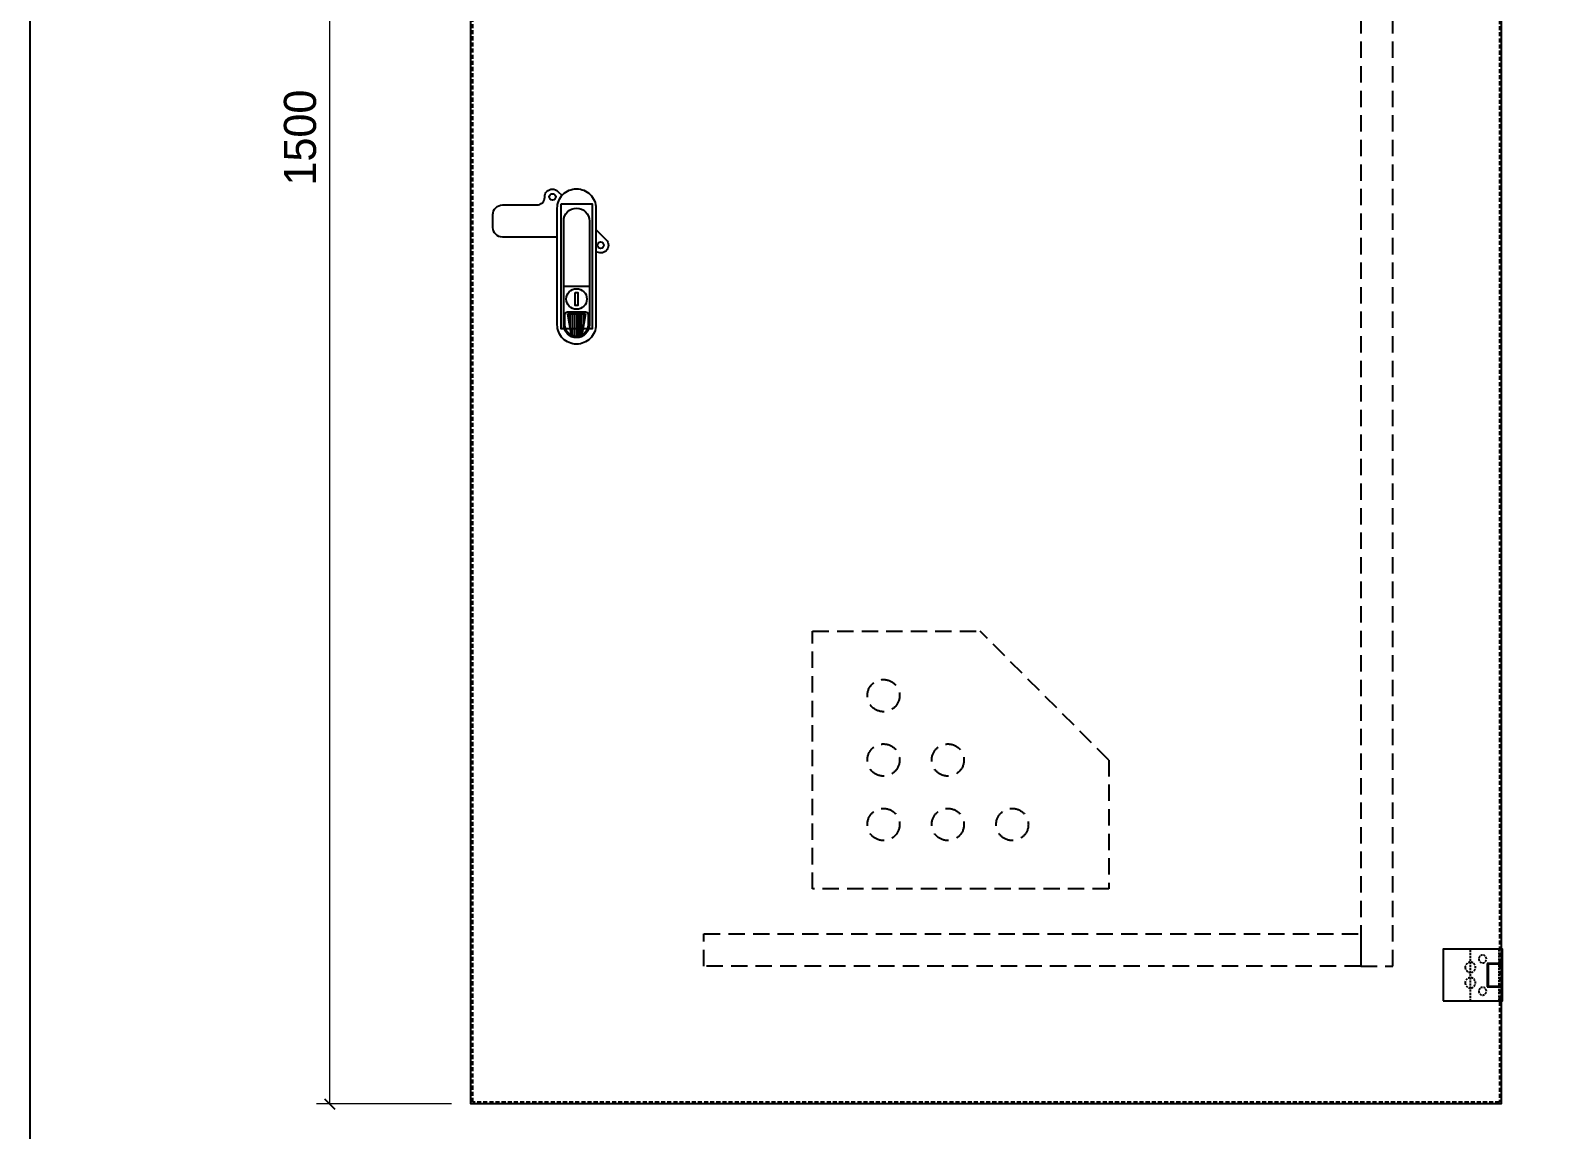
# Model space of a CAD drawing. Header units: millimetres. Extents: x 0 to 3953, y 0 to 2795.
# Drawn here: x 0 to 1174, y 1088 to 1942 of the extents above; entities that cross this region are included whole.
import ezdxf

# ---------------------------------------------------------------- set-up
doc = ezdxf.new("R2010")
doc.units = ezdxf.units.MM
doc.linetypes.add('HIDDEN2', pattern=[4.7625, 3.175, -1.5875])
doc.linetypes.add('HIDDENX2', pattern=[19.05, 12.7, -6.35])
doc.layers.add('DIM', color=253, linetype='Continuous')
doc.styles.add('Arial', font='arial.ttf')
doc.dimstyles.new('Dim-25', dxfattribs={"dimtxt": 25, "dimasz": 8, "dimexe": 10, "dimexo": 15, "dimgap": 10, "dimtad": 1, "dimdec": 0, "dimtxsty": 'Standard', "dimblk": 'OBLIQUE', "dimcen": 10, "dimclrd": 5, "dimclre": 5, "dimclrt": 3, "dimazin": 3, "dimtfac": 1, "dimtdec": 0, "dimtmove": 0, "dimatfit": 3, "dimldrblk": 'OBLIQUE', "dimlwd": 9, "dimlwe": 9})

# ---------------------------------------------------------------- blocks, each defined once
blk = doc.blocks.new('*D1')
at = {"color": 0, "linetype": 'ByBlock', "lineweight": -2}
for p, q in [((236.4, 2604.5), (228.4, 2612.5)), ((228.4, 1112.5), (236.4, 1104.5))]:
    blk.add_line(p, q, dxfattribs=at)
at = {"layer": 'Defpoints', "color": 0, "transparency": 16777216}
for p in [(342.2, 2608.5), (232.4, 1108.5), (342.2, 1108.5)]:
    blk.add_point(p, dxfattribs=at)
at = {"layer": 'DIM', "color": 5, "lineweight": 9, "transparency": 16777216}
for p, q in [((327.2, 2608.5), (222.4, 2608.5)), ((232.4, 2608.5), (232.4, 1108.5)), ((327.2, 1108.5), (222.4, 1108.5))]:
    blk.add_line(p, q, dxfattribs=at)
at = {"layer": 'DIM', "color": 3, "transparency": 16777216, "insert": (209.6, 1858.5), "char_height": 25, "attachment_point": 5, "rotation": 90}
blk.add_mtext('1500', dxfattribs=at)
blk = doc.blocks.new('_Oblique')
at = {"color": 0, "linetype": 'ByBlock', "lineweight": -2}
blk.add_line((-0.5, -0.5), (0.5, 0.5), dxfattribs=at)
blk = doc.blocks.new('AB301-2-1')
at = {"linetype": 'Continuous'}
h = blk.add_hatch(dxfattribs=at)
h.set_pattern_fill('ACAD_ISO09W100', color=1, scale=0.2)
h.set_pattern_definition([(0, (-368.0181, 398.3814), (0, 1), [4.8, -0.6, 1.2, -0.6, 1.2, -0.6])])
h.paths.add_polyline_path([(-4.1, -88.5, 0.118404), (0, -89.5, 0.118404), (4.1, -88.5), (7, -72), (-7, -72)])
at = {"color": 1, "linetype": 'Continuous'}
for p, q in [((-10, -50.5), (10, -50.5)), ((-7, -72), (7, -72)), ((-7, -72), (-4.1, -88.5)), ((7, -72), (4.1, -88.5))]:
    blk.add_line(p, q, dxfattribs=at)
for points in [[(-24.7, 18.7, -0.198912), (-23, 23), (-23, 23, -0.414214), (-14.5, 23), (-11.3, 19.8)], [(-15, -12.5), (-57.5, -12.5, -0.414214), (-65, -5), (-65, 5, -0.414214), (-57.5, 12.5), (-30.7, 12.5, 0.414214), (-24.7, 18.5), (-24.7, 18.7)], [(15, -6.5), (23, -14.5, -0.414214), (23, -23), (23, -23, -0.381561), (15, -23.4, -0.381561)]]:
    blk.add_lwpolyline(points, format="xyb", dxfattribs=at)
for points in [[(0, 25), (0, 25, -0.414214), (15, 10), (15, -80.5, -0.414214), (0, -95.5), (0, -95.5, -0.414214), (-15, -80.5), (-15, 10, -0.414214)], [(0, 10, -0.414214), (10, 0), (10, -80.5, -0.414214), (0, -90.5, -0.414214), (-10, -80.5), (-10, 0, -0.414214)], [(9, -72.5), (9, -80.5, -0.414214), (0, -89.5, -0.414214), (-9, -80.5), (-9, -72.5, -0.414214), (-7, -70.5), (7, -70.5, -0.414214)]]:
    blk.add_lwpolyline(points, format="xyb", close=True, dxfattribs=at)
at = {"color": 2, "linetype": 'Continuous'}
blk.add_lwpolyline([(-12, 13.3), (12, 13.3), (12, -83.7), (-12, -83.7)], close=True, dxfattribs=at)
at = {"color": 1, "linetype": 'Continuous'}
blk.add_lwpolyline([(-1, -55.5), (1, -55.5), (1, -65.5), (-1, -65.5)], close=True, dxfattribs=at)
for centre, radius in [((-18.7, 18.7), 2.5), ((18.7, -18.7), 2.5), ((0, -60.5), 8)]:
    blk.add_circle(centre, radius, dxfattribs=at)
blk = doc.blocks.new('HL044-1.3-C')
at = {"color": 1, "linetype": 'HIDDEN2', "ltscale": 0.5}
for p, q in [((-25, 40), (-25, 0)), ((-3, 0), (-3, 40))]:
    blk.add_line(p, q, dxfattribs=at)
at = {"color": 1}
for p, q in [((-12, 29), (0, 29)), ((-12, 11), (-12, 29)), ((-11, 28.5), (0, 28.5)), ((-11, 28.5), (-11, 11.5)), ((0, 11), (-12, 11)), ((0, 11.5), (-11, 11.5))]:
    blk.add_line(p, q, dxfattribs=at)
blk.add_lwpolyline([(-46, 40), (0, 40), (0, 0), (-46, 0)], close=True, dxfattribs=at)
at = {"color": 1, "linetype": 'HIDDEN2', "ltscale": 0.5}
for centre, radius in [((-15.5, 32.5), 3), ((-25, 26), 4), ((-25, 14), 4), ((-15.5, 7.5), 3)]:
    blk.add_circle(centre, radius, dxfattribs=at)
blk = doc.blocks.new('ga tai lieu')
at = {"color": 7, "linetype": 'HIDDENX2'}
for p, q in [((0, 0), (0, 200)), ((0, 200), (130, 200)), ((230, 100), (130, 200)), ((230, 100), (230, 0)), ((230, 0), (0, 0))]:
    blk.add_line(p, q, dxfattribs=at)
for centre in [(55, 150), (55, 100), (105, 100), (55, 50), (105, 50), (155, 50)]:
    blk.add_circle(centre, 12.5, dxfattribs=at)
blk = doc.blocks.new('KHUNG CHUẨN')
at = {"color": 7}
blk.add_lwpolyline([(16919.25, -26555.16), (19889.25, -26555.16), (19889.25, -28655.16), (16919.25, -28655.16)], close=True, dxfattribs=at)
at = {"color": 3, "style": 'Arial'}
for tag, p in [('#01', (17055.57, -28580.1)), ('#02', (17431.39, -28580.1)), ('#03', (18030.58, -28580.1)), ('#08', (18751.7, -28580.1)), ('#10', (19064.78, -28580.1)), ('#05', (17308.45, -28633.02)), ('#06', (17632.65, -28633.73)), ('#09', (18753.85, -28632.6)), ('#11', (19060.3, -28625.69)), ('#12', (19806.46, -28628.91)), ('#04', (17024.77, -28634.62)), ('#07', (18002.01, -28634.74))]:
    blk.add_attdef(tag, p, '', height=20, dxfattribs=at)

msp = doc.modelspace()

# ---------------------------------------------------------------- linework, layer by layer
msp.add_lwpolyline([(342.2, 2608.5), (1142.2, 2608.5), (1142.2, 1108.5), (342.2, 1108.5)], close=True)
at = {"linetype": 'HIDDEN2'}
msp.add_lwpolyline([(343.7, 2607), (1140.7, 2607), (1140.7, 1110), (343.7, 1110)], close=True, dxfattribs=at)
at = {"color": 2, "linetype": 'HIDDENX2'}
for points in [[(1033.1, 2485.4), (1033.1, 1215.4), (1058.1, 1215.4), (1058.1, 2485.4)], [(523.1, 1240.4), (1033.1, 1240.4), (1033.1, 1215.4), (523.1, 1215.4)]]:
    msp.add_lwpolyline(points, close=True, dxfattribs=at)

# ---------------------------------------------------------------- block references
at = {"color": 3, "xscale": 1.331000000005587, "yscale": 1.331000000005587, "zscale": 1.331000000005587}
msp.add_blockref('KHUNG CHUẨN', (-22519.5, 38140), dxfattribs=at)
msp.add_blockref('AB301-2-1', (424.2, 1793.7))
at = {"color": 7}
msp.add_blockref('ga tai lieu', (607.5, 1275.4), dxfattribs=at)
at = {"xscale": -1, "rotation": 180}
msp.add_blockref('HL044-1.3-C', (1143.2, 1228.5), dxfattribs=at)

# ---------------------------------------------------------------- dimensions: what is measured, and where the dimension line sits
at = {"layer": 'DIM'}
dim = msp.add_linear_dim(base=(232.4, 1108.5), p1=(342.2, 2608.5), p2=(342.2, 1108.5), angle=90, dimstyle='Dim-25', dxfattribs=at)
dim.commit()
dim.dimension.update_dxf_attribs({"geometry": '*D1', "text_midpoint": (209.6, 1858.5)})

doc.saveas('drawing.dxf')
